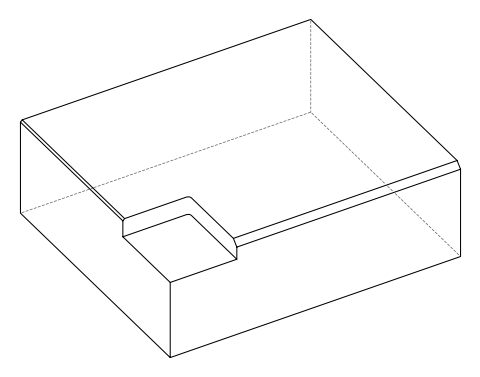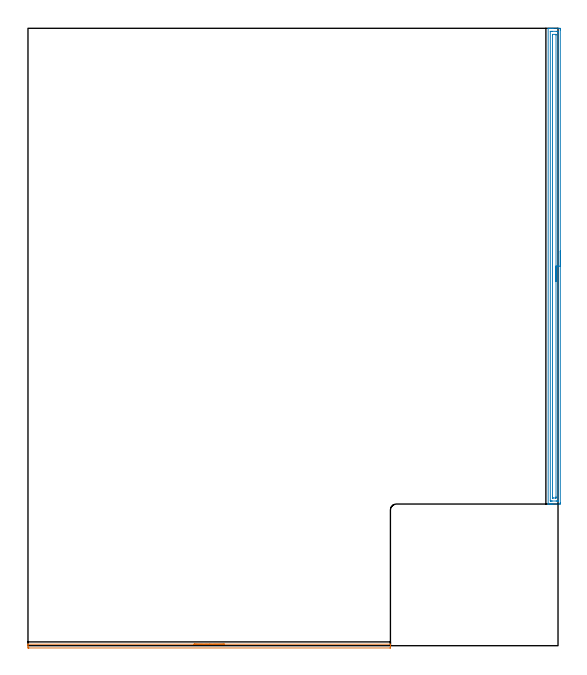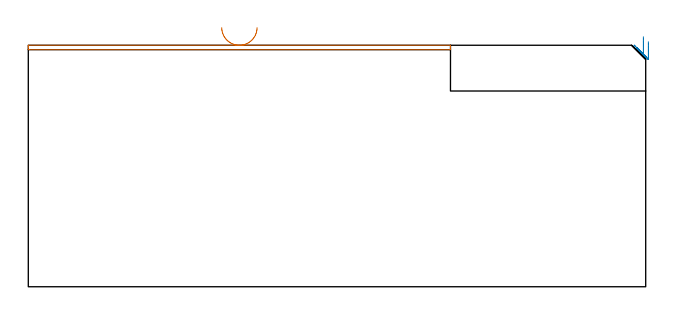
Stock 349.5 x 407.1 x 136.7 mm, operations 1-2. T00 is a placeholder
(PLAN: 3 operations, 1 tool changes, 109.9 min)
(1 AREA_MILL | FG_CHAMFER_SURFACE | UGT0205_001 | 2.07 min | 753 mm3)
(2 AREA_MILL_1 | FG_CHAMFER_SURFACE_1 | UGT0205_001 | 7.75 min | 10199 mm3)
(3 MILL_CORNER_NOTCH_RECTANGULAR | CORNER_NOTCH_RECTANGULAR | NXT0201_008 | Follow Part, ap 1.5, ae 75% | 100.11 min | 267092 mm3)
(TOOL UGT0205_001 | Chamfer Mill 20 x 3 x 45 deg. | D20 FL50 Z2)
(TOOL NXT0201_008 | ENDMILL 6mm [2P460-0600-NA 1630] | D6 FL26 Z6)
(OP 1 AREA_MILL)
G17 G21 G94 G90
T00 M6
G54
G17 G0 G90 X109.5 Y1. S1061 M3
G43 Z146.7 H0
G94 G1 X109.538 Z145.828 F250.
X109.652 Z144.963
X109.841 Z144.112
X110.103 Z143.28
X110.437 Z142.474
X110.84 Z141.7
X111.308 Z140.964
X111.84 Z140.272
X112.429 Z139.629
X113.072 Z139.039
X113.764 Z138.508
X114.5 Z138.04
X115.274 Z137.637
X116.08 Z137.303
X116.912 Z137.041
X117.764 Z136.852
X118.628 Z136.738
X119.5 Z136.7
X238.823
X238.99 Y0.997 Z136.688
X238.998 Y0.853 Z136.545
X239. Y0.703 Z136.402
Y0.446 Z136.145
Y-0.25 Z135.445
Y-1.473 Z134.224
X238.997 Y-1.491 Z134.205
X238.632 Y-1.5 Z134.2
X0.624
X0.367 Y-1.498 Z134.202
X0.003 Y-1.491 Z134.205
X0. Y-1.473 Z134.224
Y-0.25 Z135.445
Y0.446 Z136.145
Y0.703 Z136.402
X0.002 Y0.853 Z136.545
X0.01 Y0.997 Z136.688
X0.177 Y1. Z136.7
X119.5
X120.372 Z136.738
X121.236 Z136.852
X122.088 Z137.041
X122.92 Z137.303
X123.726 Z137.637
X124.5 Z138.04
X125.236 Z138.508
X125.928 Z139.039
X126.571 Z139.629
X127.16 Z140.272
X127.692 Z140.964
X128.16 Z141.7
X128.563 Z142.474
X128.897 Z143.28
X129.159 Z144.112
X129.348 Z144.963
X129.462 Z145.828
X129.5 Z146.7
M5
M2
(OP 2 AREA_MILL_1)
G17 G21 G94 G90
T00 M6
G54
G17 G0 G90 X351. Y260.25 S1061 M3
G43 Z146.7 H0
Z138.7
G94 G1 Y260.212 Z137.828 F250.
Y260.098 Z136.964
Y259.909 Z136.112
Y259.647 Z135.28
Y259.313 Z134.474
Y258.91 Z133.7
Y258.442 Z132.964
Y257.91 Z132.272
Y257.321 Z131.629
Y256.678 Z131.04
Y255.986 Z130.509
Y255.25 Z130.04
Y254.476 Z129.637
Y253.67 Z129.303
Y252.838 Z129.041
Y251.986 Z128.852
Y251.122 Z128.738
Y250.25 Z128.7
Y94.429
X350.999 Y94.01 Z128.701
X350.995 Y93.541 Z128.703
X350.991 Y93.409 Z128.706
X350.531 Y93.4 Z129.166
X346.117 Z133.577
X345.559 Z134.138
X345.235 Z134.462
X344.676 Z135.02
X344.352 Z135.343
X343.344 Z136.355
X343.01 Y93.407 Z136.681
X343.003 Y93.409 Z136.688
X343. Y93.564 Z136.7
Y406.936
X343.003 Y407.093 Z136.688
X343.01 Y407.1 Z136.68
X343.344 Z136.355
X343.704 Z135.996
X344.352 Z135.343
X345.559 Z134.138
X346.117 Z133.577
X350.252 Z129.445
X350.531 Y407.097 Z129.166
X350.992 Y407.091 Z128.706
X350.995 Y406.959 Z128.703
X350.999 Y406.49 Z128.701
X351. Y406.015 Z128.7
Y250.25
X349.586 Z130.114
X349.585 Y95.588 Z130.115
X349.584 Y95.485 Z130.116
X349.581 Y95.434 Z130.119
X349.58 Y95.416 Z130.12
X349.548 Y95.41 Z130.152
X349.155 Y95.402 Z130.545
X348.765 Y95.401 Z130.935
X348.274 Y95.4 Z131.426
X345.626 Z134.074
X345.235 Y95.401 Z134.465
X344.74 Y95.403 Z134.96
X344.522 Y95.41 Z135.178
X344.421 Y95.419 Z135.279
X344.415 Y95.732 Z135.285
Y95.796
Y404.912
X344.416 Y405.015 Z135.284
X344.419 Y405.066 Z135.281
X344.42 Y405.084 Z135.28
X344.452 Y405.09 Z135.248
X344.845 Y405.098 Z134.855
X345.235 Y405.099 Z134.465
X345.726 Y405.1 Z133.974
X348.374 Z131.326
X348.765 Y405.099 Z130.935
X349.26 Y405.097 Z130.44
X349.478 Y405.09 Z130.222
X349.579 Y405.081 Z130.121
X349.585 Y404.768 Z130.115
Y404.704
X349.586 Y250.25 Z130.114
X348.172 Z131.528
X348.171 Y98.183 Z131.529
X348.168 Y97.581 Z131.532
X348.165 Y97.437 Z131.535
X348.163 Y97.41 Z131.537
X348.122 Y97.406 Z131.578
X348.061 Y97.401 Z131.639
X346.296 Z133.404
X346.117 Y97.404 Z133.583
X345.938 Y97.41 Z133.762
X345.835 Y97.416 Z133.865
X345.832 Y97.484 Z133.868
X345.831 Y97.581 Z133.869
X345.829 Y97.873 Z133.871
Y402.317
X345.832 Y402.919 Z133.868
X345.835 Y403.063 Z133.865
X345.837 Y403.09 Z133.863
X345.878 Y403.094 Z133.822
X345.939 Y403.099 Z133.761
X347.704 Z131.996
X347.883 Y403.096 Z131.817
X348.062 Y403.09 Z131.638
X348.165 Y403.084 Z131.535
X348.168 Y403.016 Z131.532
X348.169 Y402.919 Z131.531
X348.171 Y402.627 Z131.529
X348.172 Y250.25 Z131.528
Y249.378 Z131.567
Y248.514 Z131.68
Y247.662 Z131.869
Y246.83 Z132.132
Y246.024 Z132.465
Y245.25 Z132.868
Y244.514 Z133.337
Y243.822 Z133.868
Y243.179 Z134.457
Y242.59 Z135.101
Y242.058 Z135.793
Y241.59 Z136.528
Y241.187 Z137.302
Y240.853 Z138.108
Y240.591 Z138.94
Y240.402 Z139.792
Y240.288 Z140.657
Y240.25 Z141.528
G0 Z146.7
M5
M2
